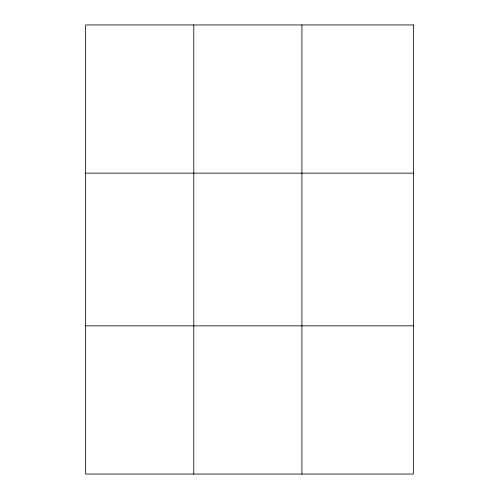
<?xml version="1.0" encoding="UTF-8"?>
<svg xmlns="http://www.w3.org/2000/svg" width="499" height="499" viewBox="0 0 499 499"><rect width="100%" height="100%" fill="white"/><g stroke="black" fill="none" stroke-linecap="round" stroke-linejoin="round"><path stroke-width="0.75" d="M193.787 474.05L193.787 24.95M301.939 474.05L301.939 24.95M85.635 173.153L413.365 173.153M85.635 325.847L413.365 325.847M413.365 24.95L413.365 474.05L85.635 474.05L85.635 24.95L413.365 24.95"/></g></svg>
